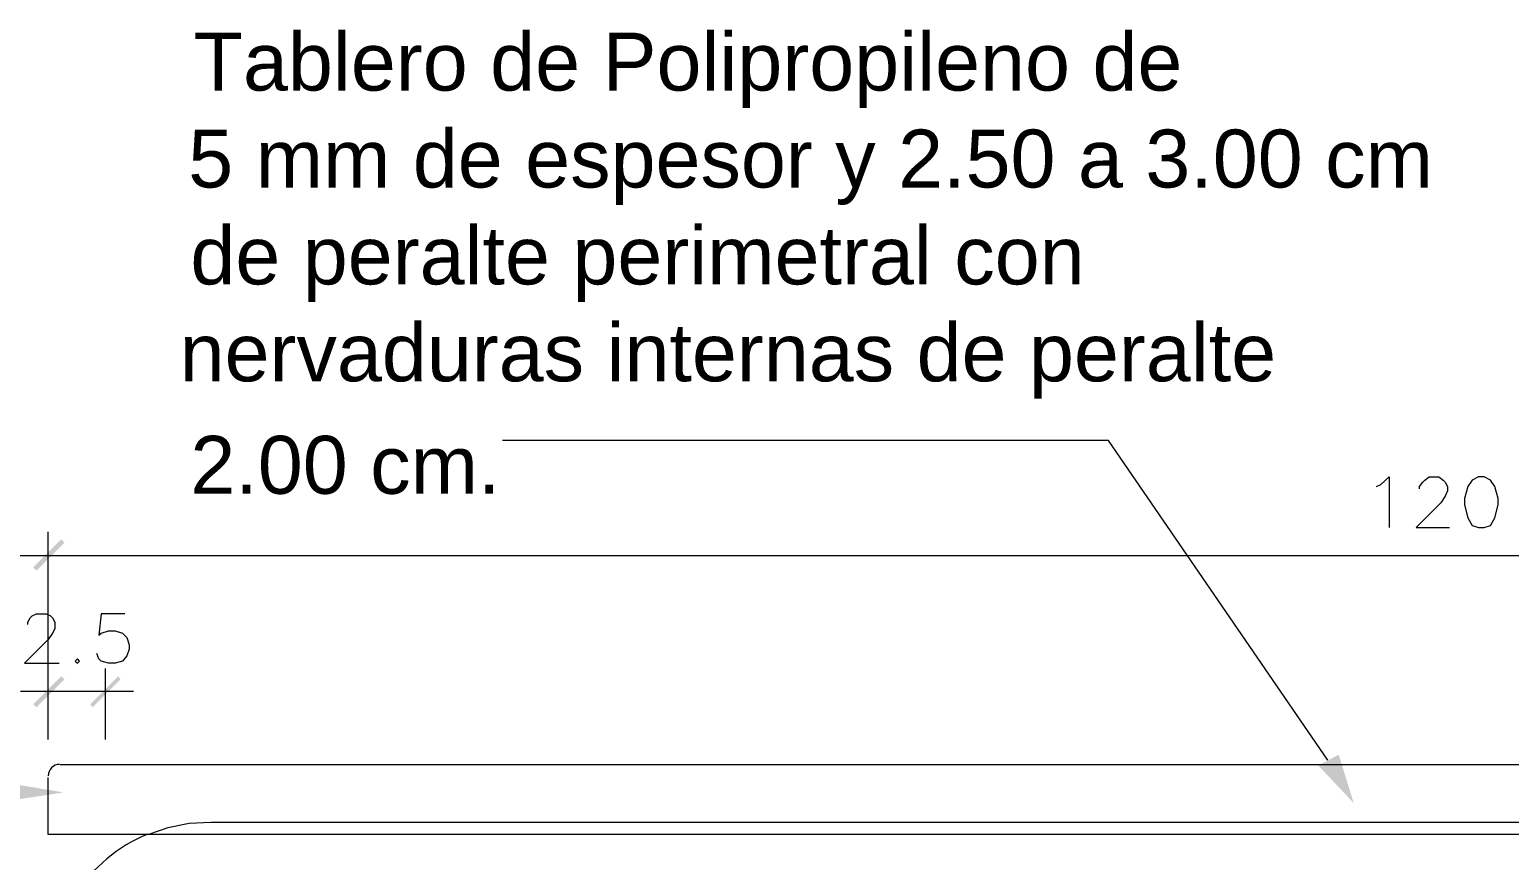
# Model space of a CAD drawing. Header units: inches. Extents: x 0.13 to 4.47, y 0.19 to 3.07.
# Drawn here: x 0.452 to 1.091, y 1.519 to 1.878 of the extents above; entities that cross this region are included whole.
import ezdxf

# ---------------------------------------------------------------- set-up
doc = ezdxf.new("R2010")
doc.units = ezdxf.units.IN
doc.header["$MEASUREMENT"] = 0
for name, color, linetype in [('PDF_PDF5_PDF12_PDF11_0', 7, 'Continuous'), ('PDF_PDF5_PDF12_PDF11_COTAS-01', 7, 'Continuous'), ('PDF_Texto', 7, 'Continuous')]:
    doc.layers.add(name, color=color, linetype=linetype)
doc.styles.add('PDF Arial', font='arial.ttf')

msp = doc.modelspace()

# ---------------------------------------------------------------- linework, layer by layer
at = {"layer": 'PDF_PDF5_PDF12_PDF11_0', "lineweight": 5}
for points in [[(1.0127, 1.56271), (0.91796, 1.70063), (0.65651, 1.70063)], [(0.46053, 1.57153), (0.46053, 1.60218)], [(0.48514, 1.57153), (0.48514, 1.60218)], [(0.44846, 1.59243), (0.46053, 1.59243), (0.48514, 1.59243), (0.49722, 1.59243)], [(0.46564, 1.56085), (1.65404, 1.56085)], [(1.65915, 1.55528), (1.65915, 1.53066), (0.46053, 1.53066), (0.46053, 1.55528)], [(1.61596, 1.53066), (1.60713, 1.53345), (1.59831, 1.53531), (1.58902, 1.53577), (0.53065, 1.53577), (0.52137, 1.53531), (0.51208, 1.53345), (0.50372, 1.53066)]]:
    msp.add_lwpolyline(points, dxfattribs=at)
at = {"layer": 'PDF_PDF5_PDF12_PDF11_0', "lineweight": 13}
for points in [[(0.45171, 1.62122), (0.45171, 1.62215), (0.45264, 1.62401), (0.45356, 1.62494), (0.45542, 1.62586), (0.4596, 1.62586), (0.46146, 1.62494), (0.46239, 1.62401), (0.46332, 1.62215), (0.46332, 1.61936), (0.46239, 1.61751), (0.46053, 1.61472), (0.45031, 1.6045), (0.46517, 1.6045)], [(0.4935, 1.62586), (0.48329, 1.62586), (0.48236, 1.61658), (0.48329, 1.61751), (0.48654, 1.61843), (0.48932, 1.61843), (0.49257, 1.61751), (0.49443, 1.61565), (0.49536, 1.6124), (0.49536, 1.61054), (0.49443, 1.60775), (0.49257, 1.60543), (0.48932, 1.6045), (0.48654, 1.6045), (0.48329, 1.60543), (0.48236, 1.60636), (0.48143, 1.60868)]]:
    msp.add_lwpolyline(points, dxfattribs=at)
msp.add_lwpolyline([(0.47307, 1.60636), (0.47214, 1.60543), (0.47307, 1.6045), (0.474, 1.60543)], close=True, dxfattribs=at)
at = {"layer": 'PDF_PDF5_PDF12_PDF11_0', "lineweight": 5}
for centre, radius, start, end in [((0.46541, 1.55597), 0.00488, 89.99965, 180.00035), ((0.53042, 1.46634), 0.06989, 112.65374, 180.00005)]:
    msp.add_arc(centre, radius, start, end, dxfattribs=at)
at = {"layer": 'PDF_PDF5_PDF12_PDF11_0', "transparency": 33554559}
for points in [[(0.4661, 1.65791), (0.45542, 1.64444), (0.45403, 1.64583)], [(0.4675, 1.65651), (0.4661, 1.65791), (0.45542, 1.64444)], [(0.45403, 1.58685), (0.45542, 1.58546), (0.4661, 1.59893)], [(0.45542, 1.58546), (0.4661, 1.59893), (0.4675, 1.59754)], [(0.49072, 1.59893), (0.47957, 1.58546), (0.47864, 1.58685)], [(0.49164, 1.59754), (0.49072, 1.59893), (0.47957, 1.58546)], [(1.00852, 1.56038), (1.02385, 1.54413), (1.01735, 1.56503)], [(0.43685, 1.55388), (0.46703, 1.54877), (0.43685, 1.54413)]]:
    msp.add_solid(points, dxfattribs=at)
at = {"layer": 'PDF_PDF5_PDF12_PDF11_COTAS-01', "lineweight": 13}
for points in [[(1.0336, 1.68066), (1.03546, 1.68159), (1.03917, 1.68484), (1.03917, 1.66302)], [(1.05218, 1.67973), (1.05218, 1.68066), (1.05357, 1.68252), (1.0545, 1.68345), (1.05636, 1.68484), (1.06053, 1.68484), (1.06239, 1.68345), (1.06332, 1.68252), (1.06425, 1.68066), (1.06425, 1.67881), (1.06332, 1.67648), (1.06146, 1.6737), (1.05078, 1.66302), (1.06518, 1.66302)]]:
    msp.add_lwpolyline(points, dxfattribs=at)
msp.add_lwpolyline([(1.07772, 1.68484), (1.07493, 1.68345), (1.07307, 1.68066), (1.07168, 1.67556), (1.07168, 1.67277), (1.07307, 1.6672), (1.07493, 1.66395), (1.07772, 1.66302), (1.08004, 1.66302), (1.08283, 1.66395), (1.08468, 1.6672), (1.08608, 1.67277), (1.08608, 1.67556), (1.08468, 1.68066), (1.08283, 1.68345), (1.08004, 1.68484)], close=True, dxfattribs=at)
at = {"layer": 'PDF_PDF5_PDF12_PDF11_COTAS-01', "lineweight": 5}
for points in [[(0.46053, 1.59661), (0.46053, 1.66116)], [(0.44567, 1.65094), (1.67447, 1.65094)]]:
    msp.add_lwpolyline(points, dxfattribs=at)

# ---------------------------------------------------------------- texts
at = {"layer": 'PDF_Texto', "attachment_point": 7, "style": 'PDF Arial'}
for s, insert, char_height in [('Tablero de Polipropileno de', (0.52322, 1.84394), 0.0249739), ('5 mm de espesor y 2.50 a 3.00 cm', (0.5209, 1.80214), 0.0249739), ('de peralte perimetral con', (0.52183, 1.76035), 0.0249739), ('nervaduras internas de peralte', (0.51719, 1.71855), 0.0249739), ('2.00 cm.', (0.52183, 1.67722), 0.024974)]:
    msp.add_mtext(s, dxfattribs=dict(at, insert=insert, char_height=char_height))

doc.saveas('drawing.dxf')
